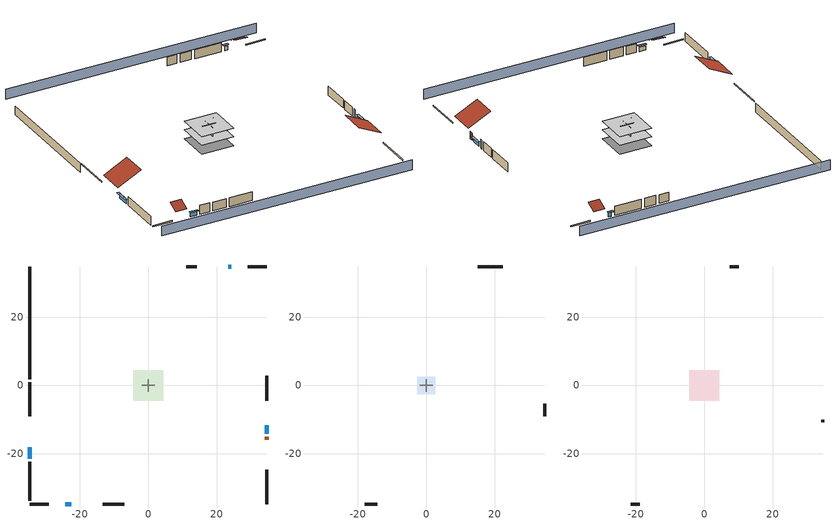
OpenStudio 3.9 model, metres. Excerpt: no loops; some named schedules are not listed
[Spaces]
conditioned space 1
 floor foundation (Slab2 construction): -4.44,-4.44 -4.44,4.44 4.44,4.44 4.44,-4.44 z-2.13
 floor adiabatic (AdiabaticFloorConstruction): -4.44,-4.44 -4.44,4.44 4.44,4.44 4.44,-4.44 z0.3
 wall outside (Wall3 construction): -34.61,-22.34 -34.61,-33.68 z0.3:2.74
 wall outside (Wall4 construction): 14.12,34.61 11.04,34.61 z0.3:2.74
 wall outside (Wall7 construction): 34.61,-4.46 34.61,2.9 z0.3:2.74
 wall outside (Wall8 construction): -13.34,-34.61 -7.04,-34.61 z0.3:2.74
 wall outside (RimJoist1 construction): -34.61,0.91 -34.61,-9.03 z0.3:0.61
 wall outside (RimJoist2 construction): 34.61,34.61 29.09,34.61 z0.3:0.61
 wall outside (RimJoist3 construction): 34.61,-34.61 34.61,-24.67 z0.3:0.61
 wall outside (RimJoist4 construction): -34.61,-34.61 -29.09,-34.61 z0.3:0.61
 wall outside (AdiabaticWallConstruction): -34.61,-18.06 -34.61,-21.41 z0.3:1.43; 24.18,34.61 23.29,34.61 z0.3:1.46; 34.61,-14.05 34.61,-11.59 z0.3:1.4; -24.17,-34.61 -22.41,-34.61 z0.3:1.49
 wall outside (AdiabaticWallConstruction 1): 34.61,-15.9 34.61,-14.98 z0.3:2.34
 wall to garage 1 (Wall5 construction): 0,-1.83 0,1.83 z0.3:2.74
 wall to garage 1 (Wall6 construction): 1.83,0 -1.83,0 z0.3:2.74
 wall foundation (FoundationWall1 construction): -34.61,34.61 -34.61,1.84 z-2.13:0.3
 window (WindowConstruction): -34.61,-18.06 -34.61,-21.41 z0.3:1.43
 window (WindowConstruction 1): 24.17,34.61 23.29,34.61 z0.3:1.46
 window (WindowConstruction 2): 34.61,-14.05 34.61,-11.59 z0.3:1.4
 window (WindowConstruction 3): -24.17,-34.61 -22.42,-34.61 z0.3:1.49
 door (Door): 34.61,-15.9 34.61,-14.98 z0.3:2.34
 ceiling adiabatic (AdiabaticFloorConstruction): 4.44,-4.44 4.44,4.44 -4.44,4.44 -4.44,-4.44 z0.3
garage 1
 floor foundation (Slab1 construction): -2.59,-2.59 -2.59,2.59 2.59,2.59 2.59,-2.59 z0
 wall outside (Wall1 construction): 22.36,34.61 15.05,34.61 z0.3:2.74
 wall outside (Wall2 construction): 34.61,-9.04 34.61,-5.39 z0.3:2.74
 wall outside (Wall12 construction): -17.93,-34.61 -14.27,-34.61 z0.3:2.74
attic - vented 1
 floor to garage 1 (Floor1 construction): -2.59,-2.59 -2.59,2.59 2.59,2.59 2.59,-2.59 z2.74
 floor to conditioned space 1 (Floor2 construction Reversed): -4.44,-4.44 -4.44,4.44 4.44,4.44 4.44,-4.44 z2.74
 wall outside (Wall9 construction): 10.11,34.61 7.48,34.61 z0.3:2.74
 wall outside (Wall10 construction): -21.49,-34.61 -18.86,-34.61 z0.3:2.74
 wall outside (Wall11 construction): 34.61,-10.66 34.61,-9.97 z0.3:2.74
 roof outside (Roof1 construction): -34.61,-17.14,2.74 -28.18,-17.14,5.95 -28.18,-9.95,5.95 -34.61,-9.95,2.74
 roof outside (Roof2 construction): 25.1,34.61,2.74 25.1,31.87,4.11 28.16,31.87,4.11 28.16,34.61,2.74
 roof outside (Roof3 construction): -25.1,-34.61,2.74 -25.1,-31.87,4.11 -28.16,-31.87,4.11 -28.16,-34.61,2.74
 roof outside (Roof4 construction): 34.61,-16.82,2.74 28.42,-16.82,5.84 28.42,-23.74,5.84 34.61,-23.74,2.74
shading: -34.61,-39.18 34.61,-39.18 / 34.61,39.18 -34.61,39.18 z0:2.74; -34.61,-21.71 -34.61,-17.76 -35.22,-17.76 -35.22,-21.71 z1.74; 22.99,34.61 24.48,34.61 24.48,35.22 22.99,35.22 z1.77; 34.61,-11.28 34.61,-14.36 35.22,-14.36 35.22,-11.28 z1.71; -22.11,-34.61 -24.48,-34.61 -24.48,-35.22 -22.11,-35.22 z1.8
[Site]
Portland Intl Arpt_OR: Latitude {deg}=45.59; Longitude {deg}=-122.6; Time Zone {hr}=-8; Elevation {m}=33; Terrain=Suburbs; Keep Site Location Information=Yes
[Site:GroundTemperature:Shallow]
10.2558, 8.96328, 8.85977, 9.47314, 11.9355, 14.3863, 16.5111, 17.8571, 17.9714, 16.8767, 14.8061, 12.4304
[Site:WaterMainsTemperature]
Calculation Method=Schedule; Temperature Schedule=mains temperature schedule
[Building]
Building 1
[Material] Roughness=Rough
Name | Thickness {m} | Conductivity {W/m-K} | Density {kg/m3} | Specific Heat {J/kg-K} | Thermal Absorptance | Solar Absorptance | Visible Absorptance
wood shingles or shakes | 0.00635 | 0.162714 | 1121.4 | 1465.45 | 0.9 | 0.85 | 0.85
roof rigid ins | 0.00281632 | 0.029427 | 32.04 | 1214.23 | 0.9 | 0.7 | 0.7
osb sheathing 0.5 in. | 0.0127 | 0.115458 | 512.64 | 1214.23 | 0.9 | 0.6 | 0.6
wood siding | 0.0254 | 0.102417 | 544.68 | 1172.36 | 0.9 | 0.85 | 0.85
osb sheathing 0.5 in. 1 | 0.0127 | 0.115458 | 512.64 | 1214.23 | 0.9 | 0.7 | 0.7
wall stud and cavity | 0.1397 | 0.727959 | 139.0536 | 1170.24 | 0.9 | 0.6 | 0.6
wall stud and cavity 1 | 0.1397 | 0.550994 | 139.0536 | 1170.24 | 0.9 | 0.7 | 0.7
gypsum board | 0.0127 | 0.160291 | 801 | 837.4 | 0.9 | 0.6 | 0.6
osb sheathing 0.5 in. 2; osb sheathing 0.5 in. 3 | 0.0127 | 0.115458 | 512.64 | 1214.23
wall stud and cavity 2 | 0.1397 | 0.335416 | 139.0536 | 1170.24 | 0.9 | 0.7 | 0.7
rim joist stud and cavity | 0.0508 | 0.178688 | 50.32683 | 1063.81 | 0.9 | 0.6 | 0.6
ceiling stud and cavity | 0.1397 | 1.39189 | 65.682 | 1177.47 | 0.9 | 0.7 | 0.7
ceiling loosefill ins | 0.0846667 | 0.0480833 | 16.02 | 1046.75 | 0.9 | 0.7 | 0.7
ceiling stud and cavity 1 | 0.1397 | 0.302811 | 65.682 | 1177.47 | 0.9 | 0.7 | 0.7
concrete 4.0 in. | 0.1016 | 1.803125 | 2242.8 | 837.4 | 0.9 | 0.7 | 0.7
concrete 8.0 in. | 0.2032 | 1.803125 | 2242.8 | 837.4 | 0.9 | 0.7 | 0.7
gypsum board 1 | 0.0127 | 0.160291 | 801 | 837.4 | 0.9 | 0.7 | 0.7
floor covering | 0.0127 | 0.0450781 | 54.468 | 1339.84 | 0.9 | 0.9 | 0.9
wood siding 1; wood siding 2 | 0.0254 | 0.102417 | 544.68 | 1172.36
wall rigid ins; floor rigid ins | 0.512978 | 0.029427 | 32.04 | 1214.23 | 0.9 | 0.7 | 0.7
wall stud and cavity 3 | 0.0889 | 0.380278 | 52.3479 | 1209.89 | 0.9 | 0.7 | 0.7
door material | 0.04445 | 0.0612267 | 512.64 | 1214.23 | 0.9 | 0.7 | 0.7
floor stud and cavity | 0.1397 | 1.75129 | 37.0049 | 1207.88 | 0.9 | 0.7 | 0.7
osb sheathing 0.75 in. | 0.01905 | 0.115458 | 512.64 | 1214.23 | 0.9 | 0.7 | 0.7
floor covering 1 | 0.0127 | 0.0433444 | 54.468 | 1339.84 | 0.9 | 0.6 | 0.6
wall stud and cavity 4 | 0.0889 | 0.391764 | 83.0341 | 1211.67 | 0.9 | 0.7 | 0.7
furniture material conditioned space 1; furniture material garage 1 | 0.1524 | 0.115458 | 640.8 | 1214.23 | 0.9 | 0.6 | 0.6
[Construction]
Roof1 construction; Roof2 construction; Roof3 construction; Roof4 construction: wood shingles or shakes, roof rigid ins, osb sheathing 0.5 in.
Wall1 construction; Wall2 construction: wood siding, osb sheathing 0.5 in. 1, wall stud and cavity
Wall3 construction; Wall4 construction: wood siding, osb sheathing 0.5 in. 1, wall stud and cavity 1, gypsum board
Wall5 construction: osb sheathing 0.5 in. 2, wall stud and cavity 2, gypsum board
Wall6 construction: osb sheathing 0.5 in. 3, wall stud and cavity 2, gypsum board
Wall7 construction; Wall8 construction: wood siding, osb sheathing 0.5 in. 3, wall stud and cavity 1, gypsum board
Wall9 construction; Wall10 construction; Wall11 construction; Wall12 construction: wood siding, osb sheathing 0.5 in. 3, wall stud and cavity
RimJoist1 construction; RimJoist2 construction; RimJoist3 construction; RimJoist4 construction: wood siding, rim joist stud and cavity
Floor1 construction: ceiling stud and cavity
Floor2 construction Reversed: gypsum board, ceiling stud and cavity 1, ceiling loosefill ins
Slab1 construction: concrete 4.0 in.
FoundationWall1 construction: concrete 8.0 in., gypsum board 1
Slab2 construction: concrete 4.0 in., floor covering
WindowConstruction; WindowConstruction 1; WindowConstruction 2; WindowConstruction 3: WindowMaterial
AdiabaticWallConstruction: wood siding 1, wall rigid ins, wall stud and cavity 3, gypsum board
Door: door material
AdiabaticWallConstruction 1: wood siding 2, wall rigid ins, wall stud and cavity 3, gypsum board
AdiabaticFloorConstruction: floor stud and cavity, floor rigid ins, osb sheathing 0.75 in., floor covering 1
PartitionWallConstruction: gypsum board, wall stud and cavity 4, gypsum board
furniture construction conditioned space 1: furniture material conditioned space 1
furniture construction garage 1: furniture material garage 1
[WindowMaterial:SimpleGlazingSystem]
WindowMaterial: U-Factor {W/m2-K}=4.31528; Solar Heat Gain Coefficient=0.67
[ThermalZone] Multiplier=1; Use Ideal Air Loads=No
Name | Volume {m3} | Thermostat
conditioned space | 384.656 | conditioned space temperature setpoint
attic - vented | 80.9188
garage | 65.242
[Sizing:Zone] Zone Cooling Design Supply Air Temperature Input Method=SupplyAirTemperature; Zone Cooling Design Supply Air Temperature {C}=14; Zone Cooling Design Supply Air Temperature Difference {deltaC}=11.11; Zone Heating Design Supply Air Temperature Input Method=SupplyAirTemperature; Zone Heating Design Supply Air Temperature {C}=40; Zone Heating Design Supply Air Temperature Difference {deltaC}=11.11; Zone Cooling Design Supply Air Humidity Ratio {kg-H2O/kg-air}=0.0085; Zone Heating Design Supply Air Humidity Ratio {kg-H2O/kg-air}=0.008; Cooling Design Air Flow Method=DesignDay; Heating Design Air Flow Method=DesignDay; Account for Dedicated Outdoor Air System=No; Dedicated Outdoor Air System Control Strategy=NeutralSupplyAir; Dedicated Outdoor Air Low Setpoint Temperature for Design {C}=autosize; Dedicated Outdoor Air High Setpoint Temperature for Design {C}=autosize; Zone Load Sizing Method=Sensible Load Only No Latent Load; Zone Latent Cooling Design Supply Air Humidity Ratio Input Method=HumidityRatioDifference; Zone Cooling Design Supply Air Humidity Ratio Difference {kgWater/kgDryAir}=0.005; Zone Latent Heating Design Supply Air Humidity Ratio Input Method=HumidityRatioDifference; Zone Humidification Design Supply Air Humidity Ratio Difference {kgWater/kgDryAir}=0.005; Sizing Option=Coincident
attic - vented; garage
[Space]
Name | Thermal Zone | Volume {m3}
conditioned space 1 | conditioned space | 384.656
attic - vented 1 | attic - vented | 80.9188
garage 1 | garage | 65.242
[ThermostatSetpoint:DualSetpoint]
conditioned space temperature setpoint: Heating Setpoint Temperature Schedule=heating setpoint; Cooling Setpoint Temperature Schedule=cooling setpoint; Temperature Difference Between Cutout And Setpoint {deltaC}=0
[Foundation:Kiva] Wall Depth Below Slab {m}=0.2032
Name | Initial Indoor Air Temperature {C} | Wall Height Above Grade {m}
Foundation Kiva 1 | 13.4258 | 0.1016
Foundation Kiva 2 | 13.3333 | 0.3048
[Foundation:Kiva:Settings]
Soil Conductivity {W/m-K}=1.3848; Soil Density {kg/m3}=1842.3; Soil Specific Heat {J/kg-K}=418.7; Ground Solar Absorptivity=0.9; Ground Thermal Absorptivity=0.9; Ground Surface Roughness {m}=0.03; Far-Field Width {m}=40; Deep-Ground Boundary Condition=ZeroFlux; Deep-Ground Depth {m}=40; Minimum Cell Dimension {m}=0.2; Maximum Cell Growth Coefficient=3; Simulation Timestep=Timestep
[SurfaceProperty:ExposedFoundationPerimeter] Exposed Perimeter Calculation Method=TotalExposedPerimeter
Name | Total Exposed Perimeter {m}
Slab1 | 14.6304
Slab2 | 32.766
[SurfaceProperty:IncidentSolarMultiplier] Incident Solar Multiplier=1; Incident Solar Multiplier Schedule=trans schedule winter=0.85 summer=0.7
Window1; Window2; Window3; Window4
[InternalMass:Definition] Design Level Calculation Method=SurfaceArea
Name | Construction | Surface Area {m2}
partition wall mass | PartitionWallConstruction | 157.749
furniture mass conditioned space 1 | furniture construction conditioned space 1 | 63.09974
furniture mass garage 1 | furniture construction garage 1 | 2.67561
[InternalMass] Multiplier=1
Name | Internal Mass Definition | Space or SpaceType
partition wall mass | partition wall mass | conditioned space 1
furniture mass conditioned space 1 | furniture mass conditioned space 1 | conditioned space 1
furniture mass garage 1 | furniture mass garage 1 | garage 1
[Fan:SystemModel]
central ac and furnace supply fan: Availability Schedule=Always On Discrete; Design Maximum Air Flow Rate {m3/s}=0.349241; Speed Control Method=Discrete; Electric Power Minimum Flow Rate Fraction=0.2; Design Pressure Rise {Pa}=500; Motor Efficiency=1; Motor In Air Stream Fraction=1; Design Electric Power Consumption {W}=autosize; Design Power Sizing Method=PowerPerFlow; Electric Power Per Unit Flow Rate {W/(m3/s)}=1059.44; Electric Power Per Unit Flow Rate Per Unit Pressure {W-s/m3-Pa}=1.66667; Fan Total Efficiency=0.7; Motor Loss Radiative Fraction=0; Speed Flow Fraction 1=0.93243; Speed Electric Power Fraction 1=0.81068; Speed Flow Fraction 2=1; Speed Electric Power Fraction 2=1
[EnergyManagementSystem:Sensor]
Name | Output Variable or Output Meter Index Key | Output Variable or Output Meter
central_ac_and_furnace_supply_fan_s; central_ac_and_furnace_supply_fan_s_1 | central ac and furnace supply fan | Fan Electricity Energy
water_heater_T_set | water heater setpoint | Schedule Value
out_pb_s |  | Site Outdoor Air Barometric Pressure
out_wt_s |  | Site Outdoor Air Humidity Ratio
site_vw_s |  | Site Wind Speed
cool_season | cooling season schedule | Schedule Value
central_ac_and_furnace_airloop_Fan_RTF_s | central ac and furnace supply fan | Fan Runtime Fraction Speed 1
central_ac_and_furnace_airloop_Fan_RTF_s_1 | central ac and furnace supply fan | Fan Runtime Fraction Speed 2
natural_vent_s | natural vent schedule | Schedule Value
htg_sp_s | heating setpoint | Schedule Value
clg_sp_s | cooling setpoint | Schedule Value
mech_vent_range_fan_0_sch_s | mech vent range fan 0 schedule | Schedule Value
mech_vent_bath_fan_0_sch_s | mech vent bath fan 0 schedule | Schedule Value
clothes_dryer_exhaust_0_sch_s | clothes_dryer | Schedule Value
htg_load_cond |  | Heating:EnergyTransfer:Zone:CONDITIONED SPACE
clg_load_cond |  | Cooling:EnergyTransfer:Zone:CONDITIONED SPACE
s_conv | Floor2 | Surface Inside Face Convection Heat Gain Energy
s_ig | Floor2 | Surface Inside Face Internal Gains Radiation Heat Gain Energy
s_sol | Floor2 | Surface Inside Face Solar Radiation Heat Gain Energy
s_lgt | Floor2 | Surface Inside Face Lights Radiation Heat Gain Energy
s_surf | Floor2 | Surface Inside Face Net Surface Thermal Radiation Heat Gain Energy
s_conv_1 | FoundationWall1 | Surface Inside Face Convection Heat Gain Energy
s_ig_1 | FoundationWall1 | Surface Inside Face Internal Gains Radiation Heat Gain Energy
s_sol_1 | FoundationWall1 | Surface Inside Face Solar Radiation Heat Gain Energy
s_lgt_1 | FoundationWall1 | Surface Inside Face Lights Radiation Heat Gain Energy
s_surf_1 | FoundationWall1 | Surface Inside Face Net Surface Thermal Radiation Heat Gain Energy
s_conv_2 | inferred conditioned ceiling | Surface Inside Face Convection Heat Gain Energy
s_ig_2 | inferred conditioned ceiling | Surface Inside Face Internal Gains Radiation Heat Gain Energy
s_sol_2 | inferred conditioned ceiling | Surface Inside Face Solar Radiation Heat Gain Energy
s_lgt_2 | inferred conditioned ceiling | Surface Inside Face Lights Radiation Heat Gain Energy
s_surf_2 | inferred conditioned ceiling | Surface Inside Face Net Surface Thermal Radiation Heat Gain Energy
s_conv_3 | inferred conditioned floor | Surface Inside Face Convection Heat Gain Energy
s_ig_3 | inferred conditioned floor | Surface Inside Face Internal Gains Radiation Heat Gain Energy
s_sol_3 | inferred conditioned floor | Surface Inside Face Solar Radiation Heat Gain Energy
s_lgt_3 | inferred conditioned floor | Surface Inside Face Lights Radiation Heat Gain Energy
s_surf_3 | inferred conditioned floor | Surface Inside Face Net Surface Thermal Radiation Heat Gain Energy
s_conv_4 | RimJoist1 | Surface Inside Face Convection Heat Gain Energy
s_ig_4 | RimJoist1 | Surface Inside Face Internal Gains Radiation Heat Gain Energy
s_sol_4 | RimJoist1 | Surface Inside Face Solar Radiation Heat Gain Energy
s_lgt_4 | RimJoist1 | Surface Inside Face Lights Radiation Heat Gain Energy
s_surf_4 | RimJoist1 | Surface Inside Face Net Surface Thermal Radiation Heat Gain Energy
s_conv_5 | RimJoist2 | Surface Inside Face Convection Heat Gain Energy
s_ig_5 | RimJoist2 | Surface Inside Face Internal Gains Radiation Heat Gain Energy
s_sol_5 | RimJoist2 | Surface Inside Face Solar Radiation Heat Gain Energy
s_lgt_5 | RimJoist2 | Surface Inside Face Lights Radiation Heat Gain Energy
s_surf_5 | RimJoist2 | Surface Inside Face Net Surface Thermal Radiation Heat Gain Energy
s_conv_6 | RimJoist3 | Surface Inside Face Convection Heat Gain Energy
s_ig_6 | RimJoist3 | Surface Inside Face Internal Gains Radiation Heat Gain Energy
s_sol_6 | RimJoist3 | Surface Inside Face Solar Radiation Heat Gain Energy
s_lgt_6 | RimJoist3 | Surface Inside Face Lights Radiation Heat Gain Energy
s_surf_6 | RimJoist3 | Surface Inside Face Net Surface Thermal Radiation Heat Gain Energy
s_conv_7 | RimJoist4 | Surface Inside Face Convection Heat Gain Energy
s_ig_7 | RimJoist4 | Surface Inside Face Internal Gains Radiation Heat Gain Energy
s_sol_7 | RimJoist4 | Surface Inside Face Solar Radiation Heat Gain Energy
s_lgt_7 | RimJoist4 | Surface Inside Face Lights Radiation Heat Gain Energy
s_surf_7 | RimJoist4 | Surface Inside Face Net Surface Thermal Radiation Heat Gain Energy
s_conv_8 | Slab2 | Surface Inside Face Convection Heat Gain Energy
s_ig_8 | Slab2 | Surface Inside Face Internal Gains Radiation Heat Gain Energy
s_sol_8 | Slab2 | Surface Inside Face Solar Radiation Heat Gain Energy
s_lgt_8 | Slab2 | Surface Inside Face Lights Radiation Heat Gain Energy
s_surf_8 | Slab2 | Surface Inside Face Net Surface Thermal Radiation Heat Gain Energy
ss_sol | Door1 | Surface Inside Face Solar Radiation Heat Gain Energy
ss_lgt | Door1 | Surface Inside Face Lights Radiation Heat Gain Energy
ss_conv | Door1 | Surface Inside Face Convection Heat Gain Energy
ss_ig | Door1 | Surface Inside Face Internal Gains Radiation Heat Gain Energy
ss_surf | Door1 | Surface Inside Face Net Surface Thermal Radiation Heat Gain Energy
ss_conv_1 | Window1 | Surface Inside Face Convection Heat Gain Energy
ss_ig_1 | Window1 | Surface Inside Face Internal Gains Radiation Heat Gain Energy
ss_surf_1 | Window1 | Surface Inside Face Net Surface Thermal Radiation Heat Gain Energy
ss_trans_in | Window1 | Surface Window Transmitted Solar Radiation Rate
ss_back_out | Window1 | Surface Window Shortwave from Zone Back Out Window Heat Transfer Rate
ss_trans_out | Window1 | Surface Inside Face Initial Transmitted Diffuse Transmitted Out Window Solar Radiation Rate
ss_conv_2 | Window2 | Surface Inside Face Convection Heat Gain Energy
ss_ig_2 | Window2 | Surface Inside Face Internal Gains Radiation Heat Gain Energy
ss_surf_2 | Window2 | Surface Inside Face Net Surface Thermal Radiation Heat Gain Energy
ss_trans_in_1 | Window2 | Surface Window Transmitted Solar Radiation Rate
ss_back_out_1 | Window2 | Surface Window Shortwave from Zone Back Out Window Heat Transfer Rate
ss_trans_out_1 | Window2 | Surface Inside Face Initial Transmitted Diffuse Transmitted Out Window Solar Radiation Rate
ss_conv_3 | Window3 | Surface Inside Face Convection Heat Gain Energy
ss_ig_3 | Window3 | Surface Inside Face Internal Gains Radiation Heat Gain Energy
ss_surf_3 | Window3 | Surface Inside Face Net Surface Thermal Radiation Heat Gain Energy
ss_trans_in_2 | Window3 | Surface Window Transmitted Solar Radiation Rate
ss_back_out_2 | Window3 | Surface Window Shortwave from Zone Back Out Window Heat Transfer Rate
ss_trans_out_2 | Window3 | Surface Inside Face Initial Transmitted Diffuse Transmitted Out Window Solar Radiation Rate
ss_conv_4 | Window4 | Surface Inside Face Convection Heat Gain Energy
ss_ig_4 | Window4 | Surface Inside Face Internal Gains Radiation Heat Gain Energy
ss_surf_4 | Window4 | Surface Inside Face Net Surface Thermal Radiation Heat Gain Energy
ss_trans_in_3 | Window4 | Surface Window Transmitted Solar Radiation Rate
ss_back_out_3 | Window4 | Surface Window Shortwave from Zone Back Out Window Heat Transfer Rate
ss_trans_out_3 | Window4 | Surface Inside Face Initial Transmitted Diffuse Transmitted Out Window Solar Radiation Rate
s_conv_9 | Wall3 | Surface Inside Face Convection Heat Gain Energy
s_ig_9 | Wall3 | Surface Inside Face Internal Gains Radiation Heat Gain Energy
s_sol_9 | Wall3 | Surface Inside Face Solar Radiation Heat Gain Energy
s_lgt_9 | Wall3 | Surface Inside Face Lights Radiation Heat Gain Energy
s_surf_9 | Wall3 | Surface Inside Face Net Surface Thermal Radiation Heat Gain Energy
s_conv_10 | Wall4 | Surface Inside Face Convection Heat Gain Energy
s_ig_10 | Wall4 | Surface Inside Face Internal Gains Radiation Heat Gain Energy
s_sol_10 | Wall4 | Surface Inside Face Solar Radiation Heat Gain Energy
s_lgt_10 | Wall4 | Surface Inside Face Lights Radiation Heat Gain Energy
s_surf_10 | Wall4 | Surface Inside Face Net Surface Thermal Radiation Heat Gain Energy
s_conv_11 | Wall5 | Surface Inside Face Convection Heat Gain Energy
s_ig_11 | Wall5 | Surface Inside Face Internal Gains Radiation Heat Gain Energy
s_sol_11 | Wall5 | Surface Inside Face Solar Radiation Heat Gain Energy
s_lgt_11 | Wall5 | Surface Inside Face Lights Radiation Heat Gain Energy
s_surf_11 | Wall5 | Surface Inside Face Net Surface Thermal Radiation Heat Gain Energy
s_conv_12 | Wall6 | Surface Inside Face Convection Heat Gain Energy
s_ig_12 | Wall6 | Surface Inside Face Internal Gains Radiation Heat Gain Energy
s_sol_12 | Wall6 | Surface Inside Face Solar Radiation Heat Gain Energy
s_lgt_12 | Wall6 | Surface Inside Face Lights Radiation Heat Gain Energy
s_surf_12 | Wall6 | Surface Inside Face Net Surface Thermal Radiation Heat Gain Energy
[ElectricEquipment:Definition] Design Level Calculation Method=EquipmentLevel
Name | Design Level {W} | Fraction Latent | Fraction Radiant | Fraction Lost
ceiling fan | 16.6183 | 0 | 0.558 | 0
clothes washer | 550.002 | 0.03 | 0.162 | 0.7
clothes dryer | 441.755 | 0.015 | 0.081 | 0.85
fridge | 136.524 | 0 | 0.6 | 0
cooking range | 144.643 | 0.16 | 0.384 | 0.2
misc tv | 1235.82 | 0 | 0.6 | 0
misc plug loads | 665.351 | 0.021 | 0.558 | 0.049
whole house fan; mech vent house fan | 0 | 0 | 0 | 1
mech vent house fan cfis | 0 | 0 | 0 | 0
mech vent range fan 0; mech vent bath fan 0 | 30 | 0 | 0 | 1
[ElectricEquipment] Space or SpaceType=conditioned space 1
Name | Electric Equipment Definition | Schedule
ceiling fan | ceiling fan | ceiling_fan
clothes washer | clothes washer | clothes_washer
clothes dryer | clothes dryer | clothes_dryer
fridge | fridge | fridge schedule
cooking range | cooking range | cooking_range
misc tv | misc tv | plug_loads_tv
misc plug loads | misc plug loads | plug_loads_other
whole house fan | whole house fan | Always On Discrete
mech vent house fan | mech vent house fan | mech vent house fan schedule
mech vent house fan cfis | mech vent house fan cfis | mech vent house fan cfis schedule
mech vent range fan 0 | mech vent range fan 0 | mech vent range fan 0 schedule
mech vent bath fan 0 | mech vent bath fan 0 | mech vent bath fan 0 schedule
[OtherEquipment:Definition] Design Level Calculation Method=EquipmentLevel
Name | Design Level {W} | Fraction Latent | Fraction Radiant | Fraction Lost
water heater sens; mech vent house fan sensible load | 0 | 0 | 0 | 0
water heater lat; mech vent house fan latent load | 0 | 1 | 0 | 0
water heater energy adjustment1 | 0.01 | 0 | 0 | 1
clothes dryer 2 | 5868.78 | 0.015 | 0.081 | 0.85
cooking range 2 | 4239.08 | 0.16 | 0.384 | 0.2
general water use sensible | -43.4886 | 0 | 0.6 | 0
general water use latent | 44.1266 | 1 | 0 | 0
[OtherEquipment] Space or SpaceType=conditioned space 1
Name | Other Equipment Definition | Schedule | Fuel Type
water heater sens | water heater sens | Always On Discrete
water heater lat | water heater lat | Always On Discrete
water heater energy adjustment1 | water heater energy adjustment1 | Always On Discrete | Electricity
clothes dryer 1 | clothes dryer 2 | clothes_dryer | NaturalGas
cooking range 1 | cooking range 2 | cooking_range | NaturalGas
general water use sensible | general water use sensible | general water use schedule
general water use latent | general water use latent | general water use schedule
mech vent house fan sensible load | mech vent house fan sensible load | Always On Discrete
mech vent house fan latent load | mech vent house fan latent load | Always On Discrete
[WaterUse:Equipment:Definition]
clothes washer: Peak Flow Rate {m3/s}=5.51035e-06
[Lights:Definition] Design Level Calculation Method=LightingLevel; Fraction Radiant=0.6; Fraction Visible=0.2; Return Air Fraction=0
Name | Lighting Level {W}
interior lighting | 448.662
garage lighting | 18.0204
[Lights] Fraction Replaceable=1
Name | Lights Definition | Space or SpaceType | Schedule
interior lighting | interior lighting | conditioned space 1 | lighting_interior
garage lighting | garage lighting | garage 1 | lighting_garage
[Exterior:Lights:Definition]
exterior lighting: Design Level {W}=10.6381
[Exterior:Lights]
exterior lighting: Exterior Lights Definition=exterior lighting; Schedule=exterior lighting schedule
[People:Definition]
occupants: Number of People Calculation Method=People; Number of People {people}=2; Fraction Radiant=0.314171; Sensible Heat Fraction=0.56303; Carbon Dioxide Generation Rate {m3/s-W}=0; Enable ASHRAE 55 Comfort Warnings=No; Mean Radiant Temperature Calculation Type=EnclosureAveraged
[People]
occupants: People Definition=occupants; Space or SpaceType=conditioned space 1; Number of People Schedule=occupants; Activity Level Schedule=occupants activity schedule; Multiplier=1
[SpaceInfiltration:DesignFlowRate] Space or SpaceType=conditioned space 1; Schedule=Always On Discrete; Design Flow Rate Calculation Method=Flow/Space; Design Flow Rate {m3/s}=0
natural vent flow; whole house fan flow; infil flow
[ZoneMixing]
whole house fan mix: Zone or Space=attic - vented; Schedule=Always On Continuous; Design Flow Rate Calculation Method=Flow/Zone; Design Flow Rate {m3/s}=0; Source Zone or Space=conditioned space
[SpaceInfiltration:EffectiveLeakageArea] Schedule=Always On Discrete
Name | Space or SpaceType | Effective Air Leakage Area {cm2} | Stack Coefficient | Wind Coefficient
infil garage 1 | garage 1 | 271.837 | 0.000129147 | 4.64657e-05
infil attic - vented 1 | attic - vented 1 | 3520.67 | 0.00015981 | 3.51401e-05
